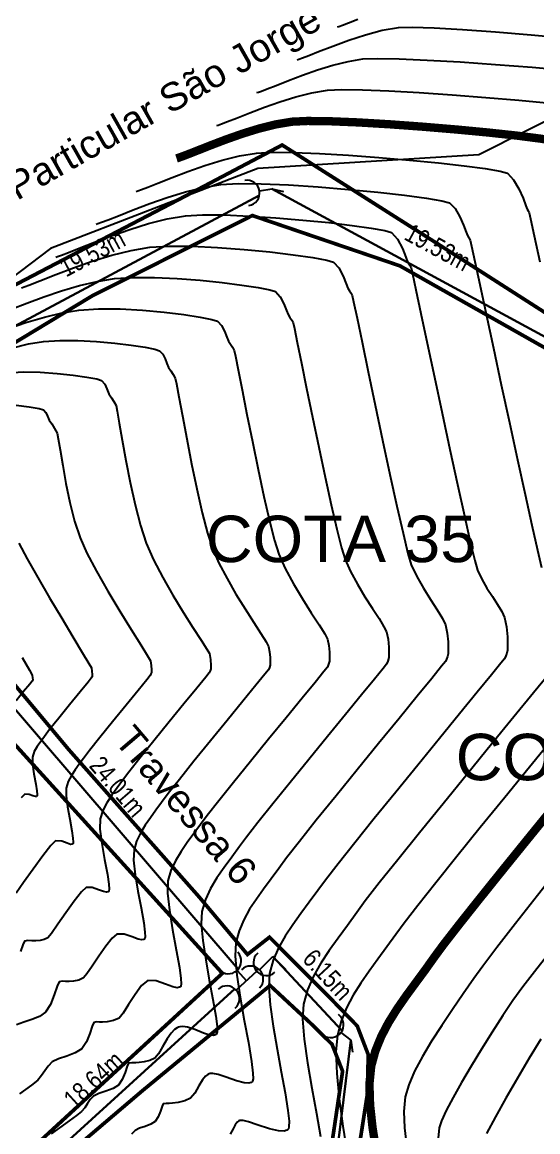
# Model space of a CAD drawing. Extents: x 360931 to 362237, y 7351473 to 7352200.
# Drawn here: x 361418.2 to 361446, y 7351742 to 7351801.7 of the extents above; entities that cross this region are included whole.
import ezdxf
from ezdxf.enums import TextEntityAlignment as Align

# ---------------------------------------------------------------- set-up
doc = ezdxf.new("R2010")
doc.units = 0
for name, color, linetype in [('A_Curvas Intermediarias', 37, 'Continuous'), ('A_Curvas Mestras', 32, 'Continuous'), ('AGUA', 3, 'Continuous'), ('LISTAGEM_TEXTO', 7, 'Continuous'), ('PONTOS-Pontos - Água_U', 1, 'Continuous'), ('PS_IND_COMPRIMENTO', 7, 'Continuous'), ('ZZ-Carimbo Texto', 7, 'Continuous')]:
    doc.layers.add(name, color=color, linetype=linetype)
doc.layers.add('TUBO_PE_80_NTS194_PN_12_5', color=5, linetype='Continuous', lineweight=30)
doc.styles.add('CARIMBO', font='arial.ttf', dxfattribs={"height": 2})
doc.styles.add('ROMANS', font='arial.ttf', dxfattribs={"height": 2})
doc.styles.get("Standard").update_dxf_attribs({"font": 'arial.ttf'})
picture_1 = doc.add_image_def('image1.tif', size_in_pixel=(23490, 20550))

# ---------------------------------------------------------------- blocks, each defined once
blk = doc.blocks.new('*U1103')
for p, q in [((-0.135, 0), (0, 0)), ((0, 0), (0.121, -0.049))]:
    blk.add_line(p, q)
blk.add_arc((-0.272, 0), 0.138, 270.0906, 90.0906)
blk = doc.blocks.new('*U1121', base_point=(361544.508, 7351672.666))
for p, q in [((361544.382, 7351672.606), (361544.634, 7351672.77)), ((361544.59, 7351672.562), (361544.508, 7351672.688))]:
    blk.add_line(p, q)
for centre, start, end in [((361544.75, 7351672.845), 122.9683, 302.9683), ((361544.266, 7351672.532), 302.9683, 122.9683), ((361544.665, 7351672.447), 32.9683, 212.9683)]:
    blk.add_arc(centre, 0.138, start, end)
blk = doc.blocks.new('*U1122')
for p in [(-0.202, 0), (0, -0.202)]:
    blk.add_line(p, (0, 0))
blk.add_arc((-0.34, 0), 0.138, 270.0906, 90.0906)
blk = doc.blocks.new('*U1123')
for p, q in [((-0.135, 0), (0, 0)), ((0, 0), (0.092, -0.092))]:
    blk.add_line(p, q)
blk.add_arc((-0.272, 0), 0.138, 270.0906, 90.0906)

msp = doc.modelspace()

# ---------------------------------------------------------------- linework, layer by layer
at = {"color": 0, "const_width": 0.2}
for points in [[(361417.136, 7351787.23), (361427.021, 7351792.388), (361432.215, 7351795.127), (361440.824, 7351789.656), (361448.154, 7351784.959), (361451.498, 7351789.814), (361454.271, 7351794.67), (361455.389, 7351796.748), (361457.2, 7351798.648), (361458.765, 7351799.832), (361460.844, 7351800.547), (361468.919, 7351802.362), (361475.072, 7351803.772), (361484.309, 7351803.952), (361486.165, 7351804.064), (361488.647, 7351805.561), (361498.383, 7351813.187)], [(361447.08, 7351741.85), (361450.07, 7351743.757), (361454.2, 7351748.326), (361457.422, 7351753.531), (361458.041, 7351755.695), (361460.079, 7351760.935), (361460.775, 7351762.069), (361460.491, 7351762.894), (361458.816, 7351766.037), (361456.701, 7351769.057), (361456.598, 7351770.706), (361457.294, 7351771.969), (361459.975, 7351775.524), (361452.863, 7351780.397), (361446.853, 7351783.931), (361438.55, 7351788.626), (361430.609, 7351791.335), (361421.998, 7351787.014), (361416.865, 7351783.909)], [(361414.195, 7351770.445), (361420.744, 7351762.589), (361427.73, 7351754.695), (361430.347, 7351751.58), (361431.533, 7351752.51), (361434.707, 7351749.33), (361436.254, 7351747.732), (361436.847, 7351746.186), (361436.795, 7351744.043), (361435.48, 7351735.615)], [(361337.493, 7351694.925), (361339.575, 7351693.134), (361342.503, 7351692.476), (361348.128, 7351692.476), (361349.879, 7351692.418), (361358.444, 7351686.664), (361364.984, 7351688.946), (361373.018, 7351690.363), (361381.528, 7351689.509), (361389.678, 7351693.849), (361395.256, 7351689.739), (361400.598, 7351698.071), (361405.079, 7351709.727), (361408.182, 7351718.698), (361412.26, 7351730.83), (361413.346, 7351735.788), (361418.112, 7351740.552), (361428.998, 7351750.566), (361414.387, 7351766.678), (361404.405, 7351761.415), (361391.231, 7351754.702), (361385.515, 7351752.215)], [(361416.791, 7351698.962), (361422.182, 7351704.425), (361427.238, 7351709.361), (361430.041, 7351713.938), (361433.922, 7351718.727), (361429.066, 7351722.47), (361433.09, 7351729.138), (361433.971, 7351735.38), (361434.996, 7351742.119), (361435.466, 7351745.298), (361434.897, 7351746.747), (361433.71, 7351747.914), (361431.563, 7351749.91), (361424.687, 7351744.242), (361418.203, 7351738.724), (361416.565, 7351736.508)]]:
    msp.add_lwpolyline(points, dxfattribs=at)
at = {"layer": 'A_Curvas Intermediarias', "flags": 128}
for points, elevation in [([(361435.185, 7351801.484), (361435.267, 7351801.511), (361435.453, 7351801.577), (361435.778, 7351801.701), (361436.287, 7351801.902)], 44), ([(361433.021, 7351799.714), (361433.107, 7351799.743), (361433.302, 7351799.812), (361433.643, 7351799.942), (361434.177, 7351800.153), (361434.947, 7351800.454), (361435.797, 7351800.767), (361436.691, 7351801.059), (361437.593, 7351801.297), (361438.468, 7351801.448), (361439.211, 7351801.47), (361440.391, 7351801.431), (361441.913, 7351801.342), (361443.686, 7351801.213), (361445.615, 7351801.056), (361447.609, 7351800.88)], 43), ([(361430.857, 7351797.944), (361430.935, 7351797.97), (361431.111, 7351798.032), (361431.413, 7351798.146), (361431.883, 7351798.331), (361432.559, 7351798.598), (361433.31, 7351798.884), (361434.111, 7351799.166), (361434.936, 7351799.421), (361435.76, 7351799.626), (361436.558, 7351799.759), (361437.319, 7351799.789), (361438.504, 7351799.767), (361440.023, 7351799.699), (361441.785, 7351799.595), (361443.699, 7351799.462), (361445.673, 7351799.307), (361447.617, 7351799.139)], 42), ([(361428.693, 7351796.175), (361428.775, 7351796.202), (361428.958, 7351796.266), (361429.274, 7351796.385), (361429.765, 7351796.578), (361430.471, 7351796.857), (361431.256, 7351797.156), (361432.092, 7351797.451), (361432.954, 7351797.717), (361433.815, 7351797.932), (361434.649, 7351798.07), (361435.404, 7351798.105), (361436.533, 7351798.092), (361437.955, 7351798.036), (361439.589, 7351797.945), (361441.355, 7351797.826), (361443.17, 7351797.686), (361444.955, 7351797.532), (361446.627, 7351797.37)], 41), ([(361424.365, 7351792.635), (361424.454, 7351792.665), (361424.653, 7351792.735), (361424.996, 7351792.864), (361425.529, 7351793.073), (361426.295, 7351793.376), (361427.147, 7351793.701), (361428.054, 7351794.02), (361428.99, 7351794.31), (361429.924, 7351794.542), (361430.83, 7351794.693), (361431.661, 7351794.737), (361432.818, 7351794.727), (361434.219, 7351794.671), (361435.782, 7351794.579), (361437.424, 7351794.458), (361439.063, 7351794.317), (361440.617, 7351794.164), (361442.004, 7351794.008), (361443.141, 7351793.857), (361443.947, 7351793.719), (361444.339, 7351793.604), (361444.667, 7351793.263), (361444.952, 7351792.775), (361445.177, 7351792.264), (361445.329, 7351791.855), (361445.394, 7351791.673), (361445.453, 7351791.58), (361445.507, 7351791.485), (361445.581, 7351791.149), (361445.78, 7351790.233), (361446.082, 7351788.842)], 39), ([(361422.201, 7351790.866), (361422.294, 7351790.896), (361422.5, 7351790.969), (361422.857, 7351791.103), (361423.411, 7351791.321), (361424.207, 7351791.636), (361425.092, 7351791.973), (361426.036, 7351792.305), (361427.008, 7351792.606), (361427.979, 7351792.848), (361428.92, 7351793.004), (361429.844, 7351793.054), (361431.086, 7351793.041), (361432.554, 7351792.978), (361434.153, 7351792.874), (361435.788, 7351792.741), (361437.366, 7351792.589), (361438.792, 7351792.43), (361439.973, 7351792.273), (361440.813, 7351792.131), (361441.219, 7351792.013), (361441.516, 7351791.707), (361441.77, 7351791.27), (361441.972, 7351790.81), (361442.112, 7351790.436), (361442.179, 7351790.255), (361442.26, 7351790.13), (361442.332, 7351790.002), (361442.401, 7351789.693), (361442.579, 7351788.867), (361442.848, 7351787.615), (361443.188, 7351786.03), (361443.579, 7351784.204), (361444.004, 7351782.228), (361444.443, 7351780.196), (361444.876, 7351778.198), (361445.284, 7351776.328), (361445.649, 7351774.677), (361445.952, 7351773.337), (361446.172, 7351772.401)], 38), ([(361420.037, 7351789.096), (361420.133, 7351789.128), (361420.347, 7351789.203), (361420.718, 7351789.343), (361421.293, 7351789.569), (361422.119, 7351789.895), (361423.038, 7351790.245), (361424.017, 7351790.59), (361425.026, 7351790.902), (361426.034, 7351791.153), (361427.011, 7351791.316), (361427.924, 7351791.369), (361429.091, 7351791.363), (361430.434, 7351791.308), (361431.872, 7351791.215), (361433.328, 7351791.092), (361434.721, 7351790.952), (361435.974, 7351790.805), (361437.007, 7351790.66), (361437.742, 7351790.529), (361438.099, 7351790.422), (361438.425, 7351790.06), (361438.685, 7351789.557), (361438.868, 7351789.09), (361438.965, 7351788.837), (361439.067, 7351788.681), (361439.156, 7351788.52), (361439.23, 7351788.193), (361439.412, 7351787.339), (361439.683, 7351786.062), (361440.021, 7351784.462), (361440.408, 7351782.64), (361440.821, 7351780.7), (361441.241, 7351778.742), (361441.648, 7351776.868), (361442.02, 7351775.181), (361442.338, 7351773.781), (361442.58, 7351772.77), (361442.727, 7351772.25), (361442.951, 7351771.769), (361443.229, 7351771.293), (361443.527, 7351770.836), (361443.808, 7351770.411), (361444.039, 7351770.03), (361444.184, 7351769.705), (361444.287, 7351769.208), (361444.334, 7351768.671), (361444.343, 7351768.212), (361444.331, 7351767.949), (361444.299, 7351767.789), (361444.246, 7351767.638), (361444.172, 7351767.491), (361443.977, 7351767.243), (361443.472, 7351766.62), (361442.714, 7351765.692), (361441.761, 7351764.528), (361440.673, 7351763.197), (361439.507, 7351761.768), (361438.321, 7351760.311), (361437.173, 7351758.895), (361436.122, 7351757.589), (361435.225, 7351756.463), (361434.54, 7351755.586), (361434.127, 7351755.027), (361433.676, 7351754.395), (361433.223, 7351753.782), (361432.785, 7351753.175), (361432.379, 7351752.562), (361432.024, 7351751.931), (361431.738, 7351751.27), (361431.538, 7351750.565), (361431.492, 7351749.841), (361431.567, 7351748.862), (361431.728, 7351747.714), (361431.939, 7351746.485), (361432.166, 7351745.261), (361432.373, 7351744.13), (361432.525, 7351743.179), (361432.585, 7351742.605), (361432.581, 7351742.313), (361432.551, 7351742.195), (361432.527, 7351742.161), (361432.472, 7351742.122), (361432.324, 7351742.079), (361432.026, 7351742.09), (361431.536, 7351742.205), (361430.875, 7351742.422), (361430.397, 7351742.579), (361430.115, 7351742.647), (361429.981, 7351742.655), (361429.933, 7351742.645), (361429.885, 7351742.622), (361429.799, 7351742.557), (361429.691, 7351742.423), (361429.57, 7351742.202), (361429.416, 7351741.915)], 37), ([(361418.195, 7351787.437), (361418.579, 7351787.582), (361419.174, 7351787.816), (361420.031, 7351788.155), (361420.983, 7351788.517), (361421.998, 7351788.875), (361423.044, 7351789.198), (361424.089, 7351789.459), (361425.101, 7351789.627), (361426.118, 7351789.688), (361427.358, 7351789.679), (361428.736, 7351789.615), (361430.162, 7351789.509), (361431.551, 7351789.374), (361432.814, 7351789.225), (361433.865, 7351789.076), (361434.616, 7351788.94), (361434.979, 7351788.831), (361435.266, 7351788.514), (361435.493, 7351788.074), (361435.656, 7351787.659), (361435.75, 7351787.419), (361435.832, 7351787.291), (361435.913, 7351787.17), (361435.981, 7351787.037), (361436.058, 7351786.694), (361436.241, 7351785.819), (361436.511, 7351784.525), (361436.844, 7351782.924), (361437.22, 7351781.127), (361437.617, 7351779.248), (361438.014, 7351777.398), (361438.388, 7351775.69), (361438.719, 7351774.237), (361438.984, 7351773.15), (361439.163, 7351772.541), (361439.451, 7351771.916), (361439.813, 7351771.28), (361440.2, 7351770.669), (361440.561, 7351770.115), (361440.847, 7351769.653), (361441.008, 7351769.318), (361441.099, 7351768.874), (361441.141, 7351768.395), (361441.149, 7351767.985), (361441.139, 7351767.75), (361441.11, 7351767.607), (361441.062, 7351767.472), (361440.997, 7351767.34), (361440.792, 7351767.082), (361440.263, 7351766.431), (361439.477, 7351765.469), (361438.502, 7351764.277), (361437.404, 7351762.933), (361436.252, 7351761.52), (361435.112, 7351760.116), (361434.052, 7351758.803), (361433.14, 7351757.661), (361432.442, 7351756.77), (361432.027, 7351756.211), (361431.624, 7351755.647), (361431.219, 7351755.099), (361430.828, 7351754.557), (361430.466, 7351754.01), (361430.149, 7351753.446), (361429.893, 7351752.856), (361429.715, 7351752.227), (361429.677, 7351751.482), (361429.771, 7351750.461), (361429.951, 7351749.274), (361430.174, 7351748.031), (361430.395, 7351746.845), (361430.569, 7351745.824), (361430.644, 7351745.201), (361430.649, 7351744.884), (361430.622, 7351744.757), (361430.598, 7351744.722), (361430.549, 7351744.687), (361430.423, 7351744.651), (361430.172, 7351744.667), (361429.76, 7351744.779), (361429.193, 7351744.981), (361428.763, 7351745.121), (361428.489, 7351745.174), (361428.342, 7351745.17), (361428.282, 7351745.154), (361428.214, 7351745.122), (361428.09, 7351745.029), (361427.926, 7351744.835), (361427.737, 7351744.516), (361427.52, 7351744.119), (361427.289, 7351743.847), (361426.982, 7351743.71), (361426.624, 7351743.624), (361426.31, 7351743.576), (361426.133, 7351743.556), (361425.966, 7351743.564), (361425.821, 7351743.547), (361425.756, 7351743.413), (361425.668, 7351743.145), (361425.547, 7351742.84), (361425.385, 7351742.595), (361425.144, 7351742.442), (361424.837, 7351742.329), (361424.534, 7351742.229), (361424.303, 7351742.113), (361424.113, 7351741.907)], 36), ([(361417.442, 7351785.245), (361418.43, 7351785.577), (361419.419, 7351785.87), (361420.38, 7351786.102), (361421.282, 7351786.25), (361422.333, 7351786.317), (361423.495, 7351786.31), (361424.696, 7351786.244), (361425.863, 7351786.138), (361426.923, 7351786.008), (361427.804, 7351785.871), (361428.434, 7351785.746), (361428.739, 7351785.648), (361428.95, 7351785.421), (361429.11, 7351785.107), (361429.231, 7351784.798), (361429.322, 7351784.583), (361429.431, 7351784.412), (361429.539, 7351784.25), (361429.63, 7351784.072), (361429.698, 7351783.765), (361429.846, 7351783.024), (361430.057, 7351781.948), (361430.318, 7351780.631), (361430.611, 7351779.172), (361430.922, 7351777.667), (361431.235, 7351776.213), (361431.535, 7351774.906), (361431.806, 7351773.844), (361432.033, 7351773.122), (361432.382, 7351772.345), (361432.823, 7351771.528), (361433.306, 7351770.719), (361433.781, 7351769.968), (361434.197, 7351769.322), (361434.505, 7351768.831), (361434.654, 7351768.544), (361434.724, 7351768.206), (361434.756, 7351767.841), (361434.762, 7351767.53), (361434.754, 7351767.352), (361434.716, 7351767.191), (361434.646, 7351767.04), (361434.461, 7351766.807), (361433.983, 7351766.22), (361433.282, 7351765.362), (361432.424, 7351764.313), (361431.479, 7351763.155), (361430.514, 7351761.97), (361429.599, 7351760.838), (361428.8, 7351759.842), (361428.186, 7351759.062), (361427.826, 7351758.579), (361427.469, 7351758.08), (361427.112, 7351757.596), (361426.774, 7351757.114), (361426.475, 7351756.621), (361426.233, 7351756.104), (361426.069, 7351755.55), (361426.045, 7351754.883), (361426.145, 7351753.958), (361426.319, 7351752.9), (361426.516, 7351751.834), (361426.686, 7351750.886), (361426.768, 7351750.296), (361426.781, 7351749.994), (361426.76, 7351749.876), (361426.74, 7351749.844), (361426.694, 7351749.813), (361426.573, 7351749.791), (361426.334, 7351749.838), (361425.946, 7351749.985), (361425.429, 7351750.167), (361424.979, 7351750.172), (361424.651, 7351749.905), (361424.298, 7351749.429), (361423.955, 7351748.886), (361423.661, 7351748.416), (361423.451, 7351748.16), (361423.138, 7351748.029), (361422.798, 7351747.963), (361422.55, 7351747.933), (361422.384, 7351747.937), (361422.223, 7351747.953), (361422.088, 7351747.921), (361421.99, 7351747.719), (361421.859, 7351747.323), (361421.682, 7351746.873), (361421.444, 7351746.511), (361421.086, 7351746.283), (361420.632, 7351746.117), (361420.182, 7351745.968), (361419.84, 7351745.796), (361419.621, 7351745.574), (361419.445, 7351745.321), (361419.275, 7351745.06), (361419.07, 7351744.814), (361418.735, 7351744.553), (361418.086, 7351744.086)], 34), ([(361417.652, 7351784.192), (361418.574, 7351784.423), (361419.373, 7351784.561), (361420.253, 7351784.618), (361421.227, 7351784.611), (361422.232, 7351784.556), (361423.21, 7351784.467), (361424.098, 7351784.358), (361424.836, 7351784.244), (361425.363, 7351784.139), (361425.619, 7351784.057), (361425.791, 7351783.874), (361425.919, 7351783.624), (361426.018, 7351783.367), (361426.107, 7351783.165), (361426.231, 7351782.972), (361426.352, 7351782.79), (361426.455, 7351782.589), (361426.521, 7351782.282), (361426.656, 7351781.572), (361426.846, 7351780.554), (361427.079, 7351779.326), (361427.343, 7351777.984), (361427.626, 7351776.625), (361427.916, 7351775.346), (361428.201, 7351774.243), (361428.469, 7351773.413), (361428.813, 7351772.631), (361429.247, 7351771.801), (361429.73, 7351770.966), (361430.221, 7351770.166), (361430.682, 7351769.443), (361431.071, 7351768.84), (361431.35, 7351768.397), (361431.478, 7351768.157), (361431.536, 7351767.87), (361431.562, 7351767.559), (361431.567, 7351767.296), (361431.562, 7351767.152), (361431.527, 7351767.018), (361431.471, 7351766.89), (361431.283, 7351766.655), (361430.798, 7351766.061), (361430.096, 7351765.202), (361429.254, 7351764.172), (361428.352, 7351763.066), (361427.47, 7351761.978), (361426.685, 7351761.001), (361426.078, 7351760.232), (361425.726, 7351759.763), (361425.425, 7351759.342), (361425.124, 7351758.935), (361424.84, 7351758.529), (361424.587, 7351758.114), (361424.384, 7351757.678), (361424.245, 7351757.211), (361424.225, 7351756.65), (361424.31, 7351755.87), (361424.457, 7351754.979), (361424.622, 7351754.081), (361424.765, 7351753.282), (361424.834, 7351752.786), (361424.845, 7351752.532), (361424.828, 7351752.432), (361424.811, 7351752.405), (361424.772, 7351752.379), (361424.67, 7351752.36), (361424.469, 7351752.4), (361424.142, 7351752.523), (361423.707, 7351752.677), (361423.328, 7351752.681), (361423.062, 7351752.459), (361422.722, 7351752.028), (361422.353, 7351751.492), (361422.001, 7351750.958), (361421.712, 7351750.531), (361421.531, 7351750.316), (361421.274, 7351750.206), (361420.993, 7351750.151), (361420.759, 7351750.121), (361420.566, 7351750.126), (361420.379, 7351750.145), (361420.221, 7351750.107), (361420.107, 7351749.873), (361419.956, 7351749.413), (361419.75, 7351748.89), (361419.473, 7351748.469), (361419.153, 7351748.25), (361418.746, 7351748.083), (361418.313, 7351747.942), (361417.913, 7351747.802)], 33), ([(361417.463, 7351782.872), (361418.282, 7351782.92), (361419.189, 7351782.904), (361420.112, 7351782.84), (361420.978, 7351782.748), (361421.713, 7351782.643), (361422.245, 7351782.543), (361422.499, 7351782.466), (361422.668, 7351782.269), (361422.78, 7351782.004), (361422.893, 7351781.747), (361423.03, 7351781.532), (361423.165, 7351781.33), (361423.279, 7351781.107), (361423.341, 7351780.811), (361423.453, 7351780.162), (361423.608, 7351779.248), (361423.804, 7351778.154), (361424.036, 7351776.966), (361424.299, 7351775.771), (361424.59, 7351774.655), (361424.904, 7351773.704), (361425.294, 7351772.817), (361425.787, 7351771.869), (361426.336, 7351770.913), (361426.895, 7351769.998), (361427.417, 7351769.176), (361427.856, 7351768.496), (361428.166, 7351768.01), (361428.301, 7351767.769), (361428.358, 7351767.449), (361428.373, 7351767.128), (361428.369, 7351766.953), (361428.34, 7351766.844), (361428.295, 7351766.74), (361428.107, 7351766.506), (361427.622, 7351765.913), (361426.933, 7351765.071), (361426.131, 7351764.088), (361425.308, 7351763.075), (361424.555, 7351762.14), (361423.964, 7351761.395), (361423.626, 7351760.947), (361423.332, 7351760.538), (361423.042, 7351760.142), (361422.778, 7351759.743), (361422.564, 7351759.325), (361422.422, 7351758.872), (361422.413, 7351758.321), (361422.511, 7351757.547), (361422.662, 7351756.689), (361422.81, 7351755.881), (361422.891, 7351755.364), (361422.911, 7351755.097), (361422.898, 7351754.992), (361422.882, 7351754.966), (361422.85, 7351754.944), (361422.768, 7351754.93), (361422.604, 7351754.962), (361422.338, 7351755.062), (361421.984, 7351755.187), (361421.676, 7351755.191), (361421.416, 7351754.951), (361421.029, 7351754.454), (361420.584, 7351753.827), (361420.153, 7351753.202), (361419.805, 7351752.707), (361419.612, 7351752.472), (361419.41, 7351752.382), (361419.188, 7351752.338), (361418.967, 7351752.31), (361418.748, 7351752.315), (361418.535, 7351752.337), (361418.355, 7351752.294), (361418.254, 7351752.107), (361418.128, 7351751.731)], 32), ([(361417.904, 7351781.126), (361418.61, 7351781.036), (361419.132, 7351780.945), (361419.38, 7351780.875), (361419.505, 7351780.729), (361419.588, 7351780.532), (361419.678, 7351780.329), (361419.814, 7351780.12), (361419.97, 7351779.883), (361420.104, 7351779.624), (361420.168, 7351779.327), (361420.268, 7351778.721), (361420.406, 7351777.89), (361420.581, 7351776.918), (361420.795, 7351775.889), (361421.047, 7351774.887), (361421.339, 7351773.994), (361421.708, 7351773.176), (361422.229, 7351772.194), (361422.84, 7351771.127), (361423.48, 7351770.058), (361424.09, 7351769.068), (361424.608, 7351768.238), (361424.973, 7351767.649), (361425.124, 7351767.382), (361425.168, 7351767.133), (361425.179, 7351766.884), (361425.177, 7351766.754), (361425.153, 7351766.671), (361425.12, 7351766.59), (361424.935, 7351766.362), (361424.465, 7351765.788), (361423.815, 7351764.993), (361423.091, 7351764.103), (361422.397, 7351763.245), (361421.841, 7351762.546), (361421.526, 7351762.13), (361421.299, 7351761.816), (361421.076, 7351761.511), (361420.873, 7351761.204), (361420.709, 7351760.882), (361420.599, 7351760.534), (361420.592, 7351760.109), (361420.667, 7351759.514), (361420.783, 7351758.853), (361420.898, 7351758.231), (361420.96, 7351757.833), (361420.975, 7351757.627), (361420.965, 7351757.547), (361420.953, 7351757.527), (361420.919, 7351757.507), (361420.827, 7351757.502), (361420.64, 7351757.559), (361420.352, 7351757.67), (361420.025, 7351757.7), (361419.77, 7351757.443), (361419.335, 7351756.88), (361418.815, 7351756.163), (361418.304, 7351755.446), (361417.898, 7351754.883)], 31), ([(361418.218, 7351767.559), (361418.618, 7351766.875), (361418.771, 7351766.608), (361418.789, 7351766.46), (361418.792, 7351766.355), (361418.769, 7351766.29), (361418.632, 7351766.122), (361418.303, 7351765.719), (361417.897, 7351765.221)], 29), ([(361446.572, 7351766.677), (361445.733, 7351765.65), (361444.679, 7351764.361), (361443.474, 7351762.887), (361442.183, 7351761.306), (361440.87, 7351759.692), (361439.599, 7351758.125), (361438.435, 7351756.679), (361437.442, 7351755.433), (361436.685, 7351754.462), (361436.227, 7351753.844), (361435.728, 7351753.144), (361435.226, 7351752.465), (361434.741, 7351751.793), (361434.292, 7351751.114), (361433.9, 7351750.416), (361433.583, 7351749.684), (361433.361, 7351748.904), (361433.31, 7351748.102), (361433.393, 7351747.018), (361433.571, 7351745.748), (361433.805, 7351744.387), (361434.056, 7351743.032), (361434.285, 7351741.78)], 38), ([(361446.798, 7351763.218), (361445.52, 7351761.653), (361444.193, 7351760.026), (361442.874, 7351758.402), (361441.617, 7351756.849), (361440.478, 7351755.432), (361439.514, 7351754.217), (361438.778, 7351753.271), (361438.327, 7351752.66), (361437.849, 7351751.987), (361437.367, 7351751.333), (361436.894, 7351750.687), (361436.445, 7351750.041), (361436.036, 7351749.383), (361435.679, 7351748.704), (361435.391, 7351747.994), (361435.184, 7351747.243), (361435.11, 7351746.365), (361435.156, 7351745.183), (361435.29, 7351743.805), (361435.485, 7351742.34), (361435.71, 7351740.896)], 39), ([(361447.274, 7351756.431), (361445.954, 7351754.76), (361444.769, 7351753.247), (361443.769, 7351751.955), (361443.005, 7351750.949), (361442.528, 7351750.292), (361441.959, 7351749.468), (361441.374, 7351748.619), (361440.798, 7351747.762), (361440.252, 7351746.913), (361439.759, 7351746.088), (361439.343, 7351745.303), (361439.026, 7351744.575), (361438.83, 7351743.92), (361438.755, 7351743.138), (361438.794, 7351742.248), (361438.91, 7351741.331)], 41), ([(361446.844, 7351751.986), (361445.911, 7351750.81), (361445.156, 7351749.832), (361444.628, 7351749.108), (361444.079, 7351748.292), (361443.506, 7351747.408), (361442.93, 7351746.491), (361442.374, 7351745.576), (361441.859, 7351744.698), (361441.408, 7351743.893), (361441.042, 7351743.194), (361440.783, 7351742.638), (361440.653, 7351742.258), (361440.615, 7351741.691)], 42), ([(361446.135, 7351747.022), (361445.507, 7351746.004), (361444.871, 7351744.929), (361444.257, 7351743.856), (361443.691, 7351742.844), (361443.203, 7351741.954)], 43)]:
    msp.add_lwpolyline(points, dxfattribs=dict(at, elevation=elevation))
at = {"layer": 'A_Curvas Mestras', "const_width": 0.45, "elevation": 40, "flags": 128}
for points in [[(361426.529, 7351794.405), (361426.615, 7351794.433), (361426.805, 7351794.5), (361427.135, 7351794.625), (361427.647, 7351794.826), (361428.383, 7351795.117), (361429.201, 7351795.428), (361430.073, 7351795.735), (361430.972, 7351796.013), (361431.87, 7351796.237), (361432.739, 7351796.382), (361433.576, 7351796.421), (361434.795, 7351796.406), (361436.301, 7351796.343), (361438.001, 7351796.242), (361439.801, 7351796.111), (361441.608, 7351795.96), (361443.327, 7351795.797), (361444.866, 7351795.63), (361446.129, 7351795.468), (361447.025, 7351795.32)], [(361446.81, 7351759.491), (361445.375, 7351757.725), (361444.007, 7351756.035), (361442.768, 7351754.492), (361441.719, 7351753.171), (361440.918, 7351752.141), (361440.428, 7351751.476), (361439.907, 7351750.744), (361439.382, 7351750.032), (361438.867, 7351749.33), (361438.38, 7351748.626), (361437.934, 7351747.91), (361437.546, 7351747.171), (361437.232, 7351746.399), (361437.007, 7351745.581), (361436.91, 7351744.622), (361436.944, 7351743.493), (361437.074, 7351742.285), (361437.261, 7351741.089)]]:
    msp.add_lwpolyline(points, dxfattribs=at)
at = {"layer": 'A_Curvas Mestras', "flags": 128}
for points, elevation in [([(361417.635, 7351786.293), (361418.481, 7351786.622), (361419.39, 7351786.957), (361420.338, 7351787.277), (361421.304, 7351787.561), (361422.263, 7351787.789), (361423.192, 7351787.938), (361424.193, 7351788.004), (361425.339, 7351788.003), (361426.565, 7351787.949), (361427.803, 7351787.854), (361428.988, 7351787.732), (361430.052, 7351787.596), (361430.929, 7351787.46), (361431.554, 7351787.337), (361431.859, 7351787.239), (361432.108, 7351786.967), (361432.302, 7351786.59), (361432.443, 7351786.228), (361432.536, 7351786.001), (361432.632, 7351785.851), (361432.726, 7351785.71), (361432.805, 7351785.554), (361432.873, 7351785.253), (361433.028, 7351784.503), (361433.252, 7351783.397), (361433.531, 7351782.028), (361433.847, 7351780.487), (361434.184, 7351778.868), (361434.525, 7351777.263), (361434.854, 7351775.764), (361435.153, 7351774.464), (361435.407, 7351773.456), (361435.598, 7351772.832), (361435.893, 7351772.176), (361436.264, 7351771.495), (361436.67, 7351770.823), (361437.071, 7351770.195), (361437.425, 7351769.647), (361437.692, 7351769.214), (361437.831, 7351768.931), (361437.911, 7351768.54), (361437.948, 7351768.118), (361437.955, 7351767.757), (361437.946, 7351767.551), (361437.902, 7351767.365), (361437.822, 7351767.19), (361437.641, 7351766.963), (361437.176, 7351766.39), (361436.484, 7351765.544), (361435.626, 7351764.494), (361434.66, 7351763.311), (361433.645, 7351762.067), (361432.642, 7351760.832), (361431.709, 7351759.677), (361430.906, 7351758.671), (361430.292, 7351757.887), (361429.927, 7351757.395), (361429.513, 7351756.817), (361429.099, 7351756.257), (361428.708, 7351755.7), (361428.362, 7351755.129), (361428.082, 7351754.53), (361427.892, 7351753.888), (361427.859, 7351753.233), (361427.941, 7351752.334), (361428.1, 7351751.289), (361428.296, 7351750.196), (361428.49, 7351749.151), (361428.643, 7351748.253), (361428.71, 7351747.704), (361428.714, 7351747.425), (361428.69, 7351747.314), (361428.669, 7351747.283), (361428.627, 7351747.253), (361428.522, 7351747.223), (361428.317, 7351747.244), (361427.982, 7351747.353), (361427.509, 7351747.541), (361427.128, 7351747.663), (361426.863, 7351747.7), (361426.703, 7351747.685), (361426.631, 7351747.663), (361426.561, 7351747.631), (361426.429, 7351747.542), (361426.243, 7351747.354), (361426.02, 7351747.038), (361425.773, 7351746.607), (361425.559, 7351746.23), (361425.37, 7351746.003), (361425.103, 7351745.883), (361424.795, 7351745.807), (361424.518, 7351745.765), (361424.341, 7351745.744), (361424.134, 7351745.756), (361423.954, 7351745.734), (361423.872, 7351745.565), (361423.763, 7351745.233), (361423.614, 7351744.857), (361423.415, 7351744.553), (361423.115, 7351744.363), (361422.735, 7351744.223), (361422.358, 7351744.099), (361422.071, 7351743.954), (361421.888, 7351743.769), (361421.741, 7351743.556), (361421.598, 7351743.338), (361421.426, 7351743.132), (361421.144, 7351742.911), (361420.563, 7351742.488), (361419.783, 7351741.928)], 35), ([(361418.048, 7351773.699), (361418.497, 7351772.86), (361419.068, 7351771.852), (361419.705, 7351770.761), (361420.353, 7351769.669), (361420.956, 7351768.663), (361421.46, 7351767.825), (361421.809, 7351767.241), (361421.948, 7351766.995), (361421.978, 7351766.819), (361421.986, 7351766.643), (361421.984, 7351766.555), (361421.967, 7351766.497), (361421.945, 7351766.44), (361421.773, 7351766.23), (361421.346, 7351765.707), (361420.779, 7351765.013), (361420.192, 7351764.289), (361419.702, 7351763.676), (361419.425, 7351763.314), (361419.227, 7351763.04), (361419.037, 7351762.773), (361418.878, 7351762.497), (361418.776, 7351762.195), (361418.778, 7351761.821), (361418.855, 7351761.296), (361418.955, 7351760.748), (361419.019, 7351760.377), (361419.039, 7351760.182), (361419.034, 7351760.106), (361419.024, 7351760.088), (361419.001, 7351760.074), (361418.935, 7351760.071), (361418.805, 7351760.11), (361418.603, 7351760.188), (361418.374, 7351760.209), (361418.177, 7351760)], 30)]:
    msp.add_lwpolyline(points, dxfattribs=dict(at, elevation=elevation))
at = {"layer": 'AGUA', "color": 3}
msp.add_lwpolyline([(361565.724, 7351879.521), (361547.464, 7351880.311), (361543.184, 7351878.241), (361535.344, 7351872.841), (361530.954, 7351867.441), (361525.494, 7351859.631), (361519.194, 7351851.481), (361514.774, 7351842.681), (361507.724, 7351830.361), (361502.204, 7351821.811), (361497.654, 7351815.751), (361493.074, 7351811.261), (361489.054, 7351808.251), (361480.704, 7351804.981), (361473.024, 7351803.831), (361464.474, 7351802.471), (361454.674, 7351800.131), (361447.954, 7351797.201), (361442.804, 7351794.591), (361430.904, 7351793.861), (361419.754, 7351789.561), (361416.464, 7351787.081)], dxfattribs=at)
at = {"layer": 'TUBO_PE_80_NTS194_PN_12_5', "linetype": 'Continuous'}
for points in [[(361431.655, 7351792.763), (361448.098, 7351783.851)], [(361414.425, 7351783.578), (361430.983, 7351792.405)], [(361414.631, 7351768.49), (361429.844, 7351750.783)], [(361431.717, 7351751.466), (361435.437, 7351747.476)], [(361430.814, 7351750.721), (361430.927, 7351750.815)], [(361416.487, 7351737.736), (361429.67, 7351749.727)], [(361435.91, 7351746.968), (361434.045, 7351731.792)]]:
    msp.add_lwpolyline(points, dxfattribs=at)

# ---------------------------------------------------------------- block references
at = {"layer": 'PONTOS-Pontos - Água_U', "xscale": 5, "yscale": 5, "zscale": 5}
for name, p, rotation in [('*U1103', (361431.655, 7351792.763), 9.188810501995357), ('*U1121', (361430.277, 7351750.279), 189.3811454938631), ('*U1122', (361431.717, 7351751.466), 44.77773094541804), ('*U1123', (361435.91, 7351746.968), 322.4671622949874)]:
    msp.add_blockref(name, p, dxfattribs=dict(at, rotation=rotation))

# ---------------------------------------------------------------- texts
at = {"layer": 'LISTAGEM_TEXTO', "color": 4, "char_height": 2.5, "attachment_point": 1}
for s, insert in [('COTA 35', (361428.105, 7351775.186)), ('COTA 40', (361441.551, 7351763.452))]:
    msp.add_mtext_dynamic_manual_height_columns(s, width=18.36912, gutter_width=12.5, heights=[0], dxfattribs=dict(at, insert=insert))
at = {"layer": 'PS_IND_COMPRIMENTO', "style": 'ROMANS', "width": 0.8}
for s, rotation, p in [('19.53m', 28.06037, (361421.999, 7351789.315)), ('19.53m', 331.54282, (361440.591, 7351789.626)), ('24.01m', 310.66676, (361423.375, 7351760.614)), ('6.15m', 312.9935, (361434.674, 7351750.494)), ('18.64m', 42.28767, (361422.07, 7351744.841))]:
    msp.add_text(s, height=1, rotation=rotation, dxfattribs=at).set_placement(p, align=Align.MIDDLE_CENTER)
at = {"layer": 'ZZ-Carimbo Texto', "style": 'CARIMBO'}
for s, rotation, p in [('Caminho Particular São Jorge', 29.54317, (361421.932, 7351795.235)), ('Travessa 6', 310.40153, (361427.045, 7351759.612))]:
    msp.add_text(s, height=1.5, rotation=rotation, dxfattribs=at).set_placement(p, align=Align.MIDDLE_CENTER)

# ---------------------------------------------------------------- pictures from other files: only their frames are drawn
at = {"lineweight": 30}
image = msp.add_image(picture_1, insert=(361177.259, 7351517.423, -3.228), size_in_units=(579.285, 506.782), dxfattribs=dict(at, fade=58))
image.dxf.flags = 15

doc.saveas('drawing.dxf')
